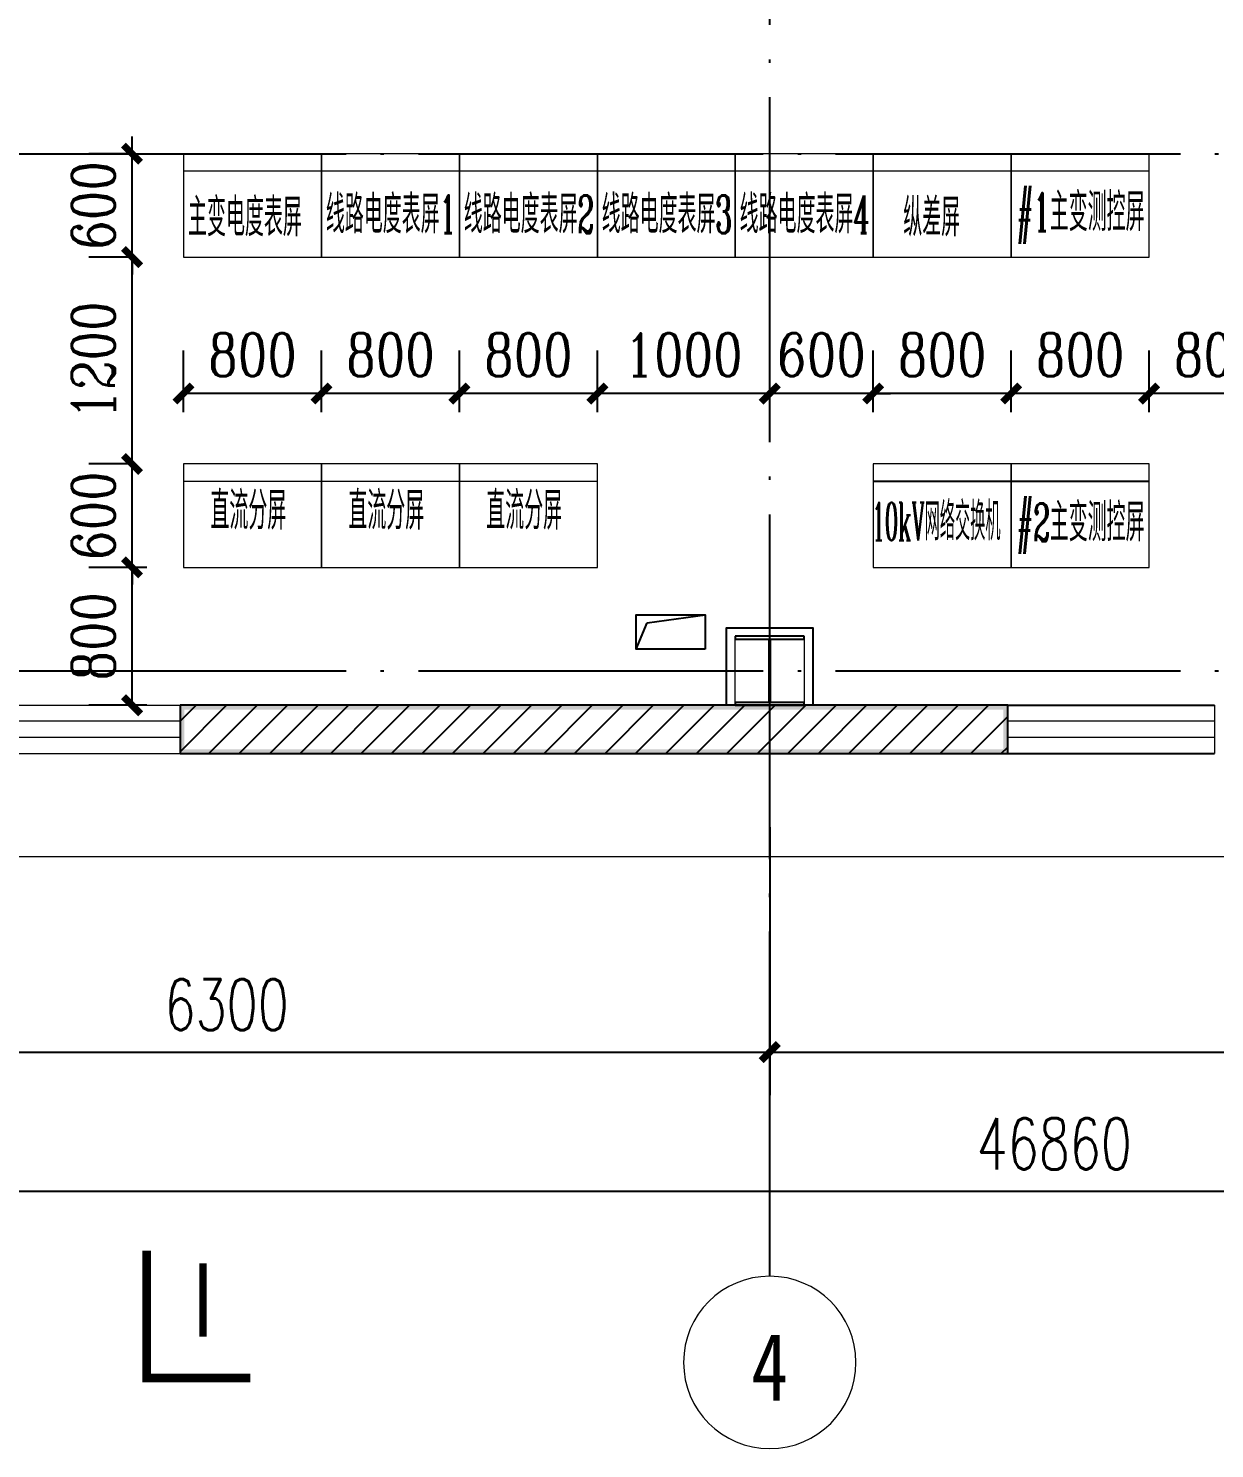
# Model space of a CAD drawing. Extents: x 3213259 to 3716512, y 332899 to 392399.
# Drawn here: x 3502183 to 3509063, y 357521 to 365760 of the extents above; entities that cross this region are included whole.
import ezdxf

# ---------------------------------------------------------------- set-up
doc = ezdxf.new("R2010")
doc.units = 0
doc.header["$LTSCALE"] = 1000
doc.header["$MEASUREMENT"] = 0
for name, pattern in [('DASH', [0.35, 0.25, -0.1]), ('DOTE', [2.42, 2, -0.2, 0.02, -0.2]), ('HIDDEN', [0.375, 0.25, -0.125])]:
    doc.linetypes.add(name, pattern=pattern)
for name, color, linetype in [('AXIS', 3, 'Continuous'), ('COLUMN', 2, 'Continuous'), ('DIM_SYMB', 3, 'Continuous'), ('DOTE', 1, 'DOTE'), ('PUB_DIM', 3, 'Continuous'), ('PUB_HATCH', 8, 'Continuous'), ('PUB_TEXT', 7, 'Continuous'), ('PUB_WALL', 9, 'Continuous'), ('sb', 6, 'Continuous'), ('WALL', 7, 'Continuous'), ('一次电缆', 7, 'Continuous'), ('电气提资', 6, 'Continuous'), ('防火外包', 12, 'Continuous')]:
    doc.layers.add(name, color=color, linetype=linetype)
for name, color, linetype, lineweight in [('JZX_ViewLine', 30, 'Continuous', 0), ('S-GRID-IDEN', 7, 'Continuous', 18), ('window', 141, 'Continuous', 5), ('电气', 41, 'Continuous', 9)]:
    doc.layers.add(name, color=color, linetype=linetype, lineweight=lineweight)
doc.styles.add('_TCH_DIM_T3', font='SIMPLEX.shx', dxfattribs={"width": 0.705882, "bigfont": 'GBCBIG'})
doc.styles.add('DIM_FONT', font='COMPLEX8.SHX', dxfattribs={"width": 0.6, "bigfont": 'HZITXT.SHX'})
doc.styles.add('HZ', font='complex8.shx', dxfattribs={"width": 0.8, "bigfont": 'hztxt.shx'})
doc.styles.add('sepd_yb2', font='sepd_gbe.shx', dxfattribs={"width": 0.8, "bigfont": 'sepd_gbc.shx'})
doc.dimstyles.new('_TCH_ARCH&&100', dxfattribs={"dimtxt": 297.5, "dimasz": 100, "dimexe": 250, "dimexo": 300, "dimgap": 126.25, "dimtad": 1, "dimdec": 0, "dimzin": 0, "dimdsep": 46, "dimtxsty": '_TCH_DIM_T3', "dimblk": 'ARCHTICK', "dimcen": 0.09, "dimclrt": 7, "dimazin": 2, "dimtfac": 1, "dimtdec": 0, "dimtix": 1, "dimtmove": 2, "dimatfit": 3, "dimfxl": 1, "dimtolj": 1, "dimtzin": 0, "dimarcsym": 0})
doc.dimstyles.new('DIMN', dxfattribs={"dimtxt": 300, "dimasz": 100, "dimexe": 250, "dimexo": 300, "dimgap": 100, "dimtad": 1, "dimdec": 0, "dimzin": 0, "dimdsep": 46, "dimtxsty": 'DIM_FONT', "dimblk": 'ARCHTICK', "dimcen": 0.09, "dimclrt": 7, "dimazin": 2, "dimtfac": 1, "dimtdec": 0, "dimtix": 1, "dimtmove": 2, "dimatfit": 3, "dimldrblk": 'ARCHTICK', "dimfxl": 1, "dimtolj": 1, "dimtzin": 0, "dimarcsym": 0})

# ---------------------------------------------------------------- blocks, each defined once
blk = doc.blocks.new('10kv2')
at = {"layer": '电气提资', "color": 6}
for p, q in [((2859940, 197475.2), (2860276.5, 197521.7)), ((2865090, 197475.2), (2865426.5, 197521.7)), ((2859876.5, 197321.7), (2859940, 197475.2)), ((2865026.5, 197321.7), (2865090, 197475.2))]:
    blk.add_line(p, q, dxfattribs=at)
for points in [[(2860276.5, 197321.7), (2859876.5, 197321.7), (2859876.5, 197521.7), (2860276.5, 197521.7)], [(2865426.5, 197321.7), (2865026.5, 197321.7), (2865026.5, 197521.7), (2865426.5, 197521.7)]]:
    blk.add_lwpolyline(points, close=True, dxfattribs=at)
blk = doc.blocks.new('_ArchTick')
at = {"color": 0, "linetype": 'ByBlock', "const_width": 0.4}
blk.add_lwpolyline([(-0.5, -0.5), (0.5, 0.5)], dxfattribs=at)
blk = doc.blocks.new('*D307')
at = {"layer": 'Defpoints', "color": 0}
for p in [(3502784.1, 365033.5), (3503082.9, 365033.5), (3503082.9, 364433.5)]:
    blk.add_point(p, dxfattribs=at)
at = {"layer": 'PUB_DIM', "color": 0, "lineweight": -2}
for p, q in [((3502784.1, 365033.5), (3502784.1, 365133.5)), ((3502782.9, 365033.5), (3502534.1, 365033.5)), ((3502784.1, 364433.5), (3502784.1, 365033.5)), ((3502782.9, 364433.5), (3502534.1, 364433.5)), ((3502784.1, 364433.5), (3502784.1, 364333.5))]:
    blk.add_line(p, q, dxfattribs=at)
at = {"layer": 'PUB_DIM', "color": 0, "lineweight": -2, "xscale": 100, "yscale": 100, "zscale": 100}
for p, rotation in [((3502784.1, 365033.5), 270), ((3502784.1, 364433.5), 90)]:
    blk.add_blockref('_ArchTick', p, dxfattribs=dict(at, rotation=rotation))
at = {"layer": 'PUB_DIM', "color": 7, "lineweight": 25, "insert": (3502559.1, 364733.5), "char_height": 250, "attachment_point": 5, "rotation": 90, "style": 'HZ'}
blk.add_mtext('\\A1;600', dxfattribs=at)
blk = doc.blocks.new('*D306')
at = {"layer": 'Defpoints', "color": 0}
for p in [(3502784.1, 364433.5), (3503082.9, 364433.5), (3503082.9, 363233.5)]:
    blk.add_point(p, dxfattribs=at)
at = {"layer": 'PUB_DIM', "color": 0, "lineweight": -2}
for p, q in [((3502782.9, 364433.5), (3502534.1, 364433.5)), ((3502784.1, 363233.5), (3502784.1, 364433.5)), ((3502782.9, 363233.5), (3502534.1, 363233.5))]:
    blk.add_line(p, q, dxfattribs=at)
at = {"layer": 'PUB_DIM', "color": 0, "lineweight": -2, "xscale": 100, "yscale": 100, "zscale": 100}
for p, rotation in [((3502784.1, 364433.5), 90), ((3502784.1, 363233.5), 270)]:
    blk.add_blockref('_ArchTick', p, dxfattribs=dict(at, rotation=rotation))
at = {"layer": 'PUB_DIM', "color": 7, "lineweight": 25, "insert": (3502559.1, 363833.5), "char_height": 250, "attachment_point": 5, "rotation": 90, "style": 'HZ'}
blk.add_mtext('\\A1;1200', dxfattribs=at)
blk = doc.blocks.new('*D305')
at = {"layer": 'Defpoints', "color": 0}
for p in [(3502784.1, 363233.5), (3503082.9, 363233.5), (3503170.2, 362633.5)]:
    blk.add_point(p, dxfattribs=at)
at = {"layer": 'PUB_DIM', "color": 0, "lineweight": -2}
for p, q in [((3502784.1, 363233.5), (3502784.1, 363333.5)), ((3502782.9, 363233.5), (3502534.1, 363233.5)), ((3502784.1, 362633.5), (3502784.1, 363233.5)), ((3502870.2, 362633.5), (3502534.1, 362633.5)), ((3502784.1, 362633.5), (3502784.1, 362533.5))]:
    blk.add_line(p, q, dxfattribs=at)
at = {"layer": 'PUB_DIM', "color": 0, "lineweight": -2, "xscale": 100, "yscale": 100, "zscale": 100}
for p, rotation in [((3502784.1, 363233.5), 270), ((3502784.1, 362633.5), 90)]:
    blk.add_blockref('_ArchTick', p, dxfattribs=dict(at, rotation=rotation))
at = {"layer": 'PUB_DIM', "color": 7, "lineweight": 25, "insert": (3502559.1, 362933.5), "char_height": 250, "attachment_point": 5, "rotation": 90, "style": 'HZ'}
blk.add_mtext('\\A1;600', dxfattribs=at)
blk = doc.blocks.new('*D304')
at = {"layer": 'Defpoints', "color": 0}
for p in [(3502784.1, 362633.5), (3503170.2, 362633.5), (3503170.2, 361833.5)]:
    blk.add_point(p, dxfattribs=at)
at = {"layer": 'PUB_DIM', "color": 0, "lineweight": -2}
for p, q in [((3502870.2, 362633.5), (3502534.1, 362633.5)), ((3502784.1, 361833.5), (3502784.1, 362633.5)), ((3502870.2, 361833.5), (3502534.1, 361833.5))]:
    blk.add_line(p, q, dxfattribs=at)
at = {"layer": 'PUB_DIM', "color": 0, "lineweight": -2, "xscale": 100, "yscale": 100, "zscale": 100}
for p, rotation in [((3502784.1, 362633.5), 90), ((3502784.1, 361833.5), 270)]:
    blk.add_blockref('_ArchTick', p, dxfattribs=dict(at, rotation=rotation))
at = {"layer": 'PUB_DIM', "color": 7, "lineweight": 25, "insert": (3502559.1, 362233.5), "char_height": 250, "attachment_point": 5, "rotation": 90, "style": 'HZ'}
blk.add_mtext('\\A1;800', dxfattribs=at)
blk = doc.blocks.new('*D303')
at = {"layer": 'Defpoints', "color": 0}
for p in [(3508682.9, 363641.8), (3508682.9, 363233.5), (3509482.9, 363233.5)]:
    blk.add_point(p, dxfattribs=at)
at = {"layer": 'PUB_DIM', "color": 0, "lineweight": -2}
for p, q in [((3508682.9, 363533.5), (3508682.9, 363891.8)), ((3509482.9, 363533.5), (3509482.9, 363891.8)), ((3509482.9, 363641.8), (3508682.9, 363641.8))]:
    blk.add_line(p, q, dxfattribs=at)
at = {"layer": 'PUB_DIM', "color": 0, "lineweight": -2, "xscale": 100, "yscale": 100, "zscale": 100, "rotation": 180}
blk.add_blockref('_ArchTick', (3508682.9, 363641.8), dxfattribs=at)
at = {"layer": 'PUB_DIM', "color": 0, "lineweight": -2, "xscale": 100, "yscale": 100, "zscale": 100}
blk.add_blockref('_ArchTick', (3509482.9, 363641.8), dxfattribs=at)
at = {"layer": 'PUB_DIM', "color": 7, "lineweight": 25, "insert": (3509082.9, 363866.8), "char_height": 250, "attachment_point": 5, "style": 'HZ'}
blk.add_mtext('\\A1;800', dxfattribs=at)
blk = doc.blocks.new('*D302')
at = {"layer": 'Defpoints', "color": 0}
for p in [(3503082.9, 363641.8), (3503082.9, 363233.5), (3503882.9, 363233.5)]:
    blk.add_point(p, dxfattribs=at)
at = {"layer": 'PUB_DIM', "color": 0, "lineweight": -2}
for p, q in [((3503082.9, 363533.5), (3503082.9, 363891.8)), ((3503882.9, 363533.5), (3503882.9, 363891.8)), ((3503882.9, 363641.8), (3503082.9, 363641.8))]:
    blk.add_line(p, q, dxfattribs=at)
at = {"layer": 'PUB_DIM', "color": 0, "lineweight": -2, "xscale": 100, "yscale": 100, "zscale": 100, "rotation": 180}
blk.add_blockref('_ArchTick', (3503082.9, 363641.8), dxfattribs=at)
at = {"layer": 'PUB_DIM', "color": 0, "lineweight": -2, "xscale": 100, "yscale": 100, "zscale": 100}
blk.add_blockref('_ArchTick', (3503882.9, 363641.8), dxfattribs=at)
at = {"layer": 'PUB_DIM', "color": 7, "lineweight": 25, "insert": (3503482.9, 363866.8), "char_height": 250, "attachment_point": 5, "style": 'HZ'}
blk.add_mtext('\\A1;800', dxfattribs=at)
blk = doc.blocks.new('*D301')
at = {"layer": 'Defpoints', "color": 0}
for p in [(3503882.9, 363641.8), (3503882.9, 363233.5), (3504682.9, 363233.5)]:
    blk.add_point(p, dxfattribs=at)
at = {"layer": 'PUB_DIM', "color": 0, "lineweight": -2}
for p, q in [((3503882.9, 363533.5), (3503882.9, 363891.8)), ((3504682.9, 363533.5), (3504682.9, 363891.8)), ((3504682.9, 363641.8), (3503882.9, 363641.8))]:
    blk.add_line(p, q, dxfattribs=at)
at = {"layer": 'PUB_DIM', "color": 0, "lineweight": -2, "xscale": 100, "yscale": 100, "zscale": 100, "rotation": 180}
blk.add_blockref('_ArchTick', (3503882.9, 363641.8), dxfattribs=at)
at = {"layer": 'PUB_DIM', "color": 0, "lineweight": -2, "xscale": 100, "yscale": 100, "zscale": 100}
blk.add_blockref('_ArchTick', (3504682.9, 363641.8), dxfattribs=at)
at = {"layer": 'PUB_DIM', "color": 7, "lineweight": 25, "insert": (3504282.9, 363866.8), "char_height": 250, "attachment_point": 5, "style": 'HZ'}
blk.add_mtext('\\A1;800', dxfattribs=at)
blk = doc.blocks.new('*D300')
at = {"layer": 'Defpoints', "color": 0}
for p in [(3504682.9, 363641.8), (3504682.9, 363233.5), (3505482.9, 363233.5)]:
    blk.add_point(p, dxfattribs=at)
at = {"layer": 'PUB_DIM', "color": 0, "lineweight": -2}
for p, q in [((3504682.9, 363533.5), (3504682.9, 363891.8)), ((3505482.9, 363533.5), (3505482.9, 363891.8)), ((3505482.9, 363641.8), (3504682.9, 363641.8))]:
    blk.add_line(p, q, dxfattribs=at)
at = {"layer": 'PUB_DIM', "color": 0, "lineweight": -2, "xscale": 100, "yscale": 100, "zscale": 100, "rotation": 180}
blk.add_blockref('_ArchTick', (3504682.9, 363641.8), dxfattribs=at)
at = {"layer": 'PUB_DIM', "color": 0, "lineweight": -2, "xscale": 100, "yscale": 100, "zscale": 100}
blk.add_blockref('_ArchTick', (3505482.9, 363641.8), dxfattribs=at)
at = {"layer": 'PUB_DIM', "color": 7, "lineweight": 25, "insert": (3505082.9, 363866.8), "char_height": 250, "attachment_point": 5, "style": 'HZ'}
blk.add_mtext('\\A1;800', dxfattribs=at)
blk = doc.blocks.new('*D299')
at = {"layer": 'Defpoints', "color": 0}
for p in [(3505482.9, 363641.8), (3505482.9, 363233.5), (3506482.9, 363233.5)]:
    blk.add_point(p, dxfattribs=at)
at = {"layer": 'PUB_DIM', "color": 0, "lineweight": -2}
for p, q in [((3505482.9, 363533.5), (3505482.9, 363891.8)), ((3506482.9, 363533.5), (3506482.9, 363891.8)), ((3506482.9, 363641.8), (3505482.9, 363641.8))]:
    blk.add_line(p, q, dxfattribs=at)
at = {"layer": 'PUB_DIM', "color": 0, "lineweight": -2, "xscale": 100, "yscale": 100, "zscale": 100, "rotation": 180}
blk.add_blockref('_ArchTick', (3505482.9, 363641.8), dxfattribs=at)
at = {"layer": 'PUB_DIM', "color": 0, "lineweight": -2, "xscale": 100, "yscale": 100, "zscale": 100}
blk.add_blockref('_ArchTick', (3506482.9, 363641.8), dxfattribs=at)
at = {"layer": 'PUB_DIM', "color": 7, "lineweight": 25, "insert": (3505982.9, 363866.8), "char_height": 250, "attachment_point": 5, "style": 'HZ'}
blk.add_mtext('\\A1;1000', dxfattribs=at)
blk = doc.blocks.new('*D298')
at = {"layer": 'Defpoints', "color": 0}
for p in [(3506482.9, 363641.8), (3506482.9, 363233.5), (3507082.9, 363233.5)]:
    blk.add_point(p, dxfattribs=at)
at = {"layer": 'PUB_DIM', "color": 0, "lineweight": -2}
for p, q in [((3506482.9, 363533.5), (3506482.9, 363891.8)), ((3507082.9, 363533.5), (3507082.9, 363891.8)), ((3506482.9, 363641.8), (3506382.9, 363641.8)), ((3507082.9, 363641.8), (3506482.9, 363641.8)), ((3507082.9, 363641.8), (3507182.9, 363641.8))]:
    blk.add_line(p, q, dxfattribs=at)
at = {"layer": 'PUB_DIM', "color": 0, "lineweight": -2, "xscale": 100, "yscale": 100, "zscale": 100}
blk.add_blockref('_ArchTick', (3506482.9, 363641.8), dxfattribs=at)
at = {"layer": 'PUB_DIM', "color": 0, "lineweight": -2, "xscale": 100, "yscale": 100, "zscale": 100, "rotation": 180}
blk.add_blockref('_ArchTick', (3507082.9, 363641.8), dxfattribs=at)
at = {"layer": 'PUB_DIM', "color": 7, "lineweight": 25, "insert": (3506782.9, 363866.8), "char_height": 250, "attachment_point": 5, "style": 'HZ'}
blk.add_mtext('\\A1;600', dxfattribs=at)
blk = doc.blocks.new('*D297')
at = {"layer": 'Defpoints', "color": 0}
for p in [(3507082.9, 363641.8), (3507082.9, 363233.5), (3507882.9, 363233.5)]:
    blk.add_point(p, dxfattribs=at)
at = {"layer": 'PUB_DIM', "color": 0, "lineweight": -2}
for p, q in [((3507082.9, 363533.5), (3507082.9, 363891.8)), ((3507882.9, 363533.5), (3507882.9, 363891.8)), ((3507882.9, 363641.8), (3507082.9, 363641.8))]:
    blk.add_line(p, q, dxfattribs=at)
at = {"layer": 'PUB_DIM', "color": 0, "lineweight": -2, "xscale": 100, "yscale": 100, "zscale": 100, "rotation": 180}
blk.add_blockref('_ArchTick', (3507082.9, 363641.8), dxfattribs=at)
at = {"layer": 'PUB_DIM', "color": 0, "lineweight": -2, "xscale": 100, "yscale": 100, "zscale": 100}
blk.add_blockref('_ArchTick', (3507882.9, 363641.8), dxfattribs=at)
at = {"layer": 'PUB_DIM', "color": 7, "lineweight": 25, "insert": (3507482.9, 363866.8), "char_height": 250, "attachment_point": 5, "style": 'HZ'}
blk.add_mtext('\\A1;800', dxfattribs=at)
blk = doc.blocks.new('*D296')
at = {"layer": 'Defpoints', "color": 0}
for p in [(3507882.9, 363641.8), (3507882.9, 363233.5), (3508682.9, 363233.5)]:
    blk.add_point(p, dxfattribs=at)
at = {"layer": 'PUB_DIM', "color": 0, "lineweight": -2}
for p, q in [((3507882.9, 363533.5), (3507882.9, 363891.8)), ((3508682.9, 363533.5), (3508682.9, 363891.8)), ((3508682.9, 363641.8), (3507882.9, 363641.8))]:
    blk.add_line(p, q, dxfattribs=at)
at = {"layer": 'PUB_DIM', "color": 0, "lineweight": -2, "xscale": 100, "yscale": 100, "zscale": 100, "rotation": 180}
blk.add_blockref('_ArchTick', (3507882.9, 363641.8), dxfattribs=at)
at = {"layer": 'PUB_DIM', "color": 0, "lineweight": -2, "xscale": 100, "yscale": 100, "zscale": 100}
blk.add_blockref('_ArchTick', (3508682.9, 363641.8), dxfattribs=at)
at = {"layer": 'PUB_DIM', "color": 7, "lineweight": 25, "insert": (3508282.9, 363866.8), "char_height": 250, "attachment_point": 5, "style": 'HZ'}
blk.add_mtext('\\A1;800', dxfattribs=at)
blk = doc.blocks.new('轴网 - M_轴线标头 - 圆-208176--3_200m层平面图')
at = {"layer": 'S-GRID-IDEN'}
blk.add_circle((0, 0), 5, dxfattribs=at)
blk = doc.blocks.new('400X400初设工字钢柱')
at = {"layer": 'COLUMN'}
for p, q in [((1414525.9, 738369.2), (1414125.9, 738369.2)), ((1414125.9, 738369.2), (1414125.9, 738353.2)), ((1414125.9, 738353.2), (1414320.9, 738353.2)), ((1414320.9, 738353.2), (1414320.9, 737985.2)), ((1414330.9, 737985.2), (1414330.9, 738353.2)), ((1414330.9, 738353.2), (1414525.9, 738353.2)), ((1414525.9, 738353.2), (1414525.9, 738369.2)), ((1414320.9, 737985.2), (1414125.9, 737985.2)), ((1414125.9, 737985.2), (1414125.9, 737969.2)), ((1414125.9, 737969.2), (1414525.9, 737969.2)), ((1414525.9, 737985.2), (1414330.9, 737985.2)), ((1414525.9, 737969.2), (1414525.9, 737985.2))]:
    blk.add_line(p, q, dxfattribs=at)
at = {"layer": 'JZX_ViewLine'}
blk.add_lwpolyline([(1414125.9, 738369.2), (1414525.9, 738369.2), (1414525.9, 737969.2), (1414125.9, 737969.2)], close=True, dxfattribs=at)
blk = doc.blocks.new('*D64')
at = {"layer": 'AXIS', "color": 0, "lineweight": -2}
for p, q in [((1896632.3, 301682.5), (1896632.3, 300595.4)), ((1943492.3, 301682.5), (1943492.3, 300595.4)), ((1896632.3, 300845.4), (1943492.3, 300845.4))]:
    blk.add_line(p, q, dxfattribs=at)
at = {"layer": 'Defpoints', "color": 0}
for p in [(1896632.3, 301982.5), (1943492.3, 301982.5), (1943492.3, 300845.4)]:
    blk.add_point(p, dxfattribs=at)
at = {"layer": 'AXIS', "color": 0, "lineweight": -2, "xscale": 100, "yscale": 100, "zscale": 100, "rotation": 180}
blk.add_blockref('_ArchTick', (1896632.3, 300845.4), dxfattribs=at)
at = {"layer": 'AXIS', "color": 0, "lineweight": -2, "xscale": 100, "yscale": 100, "zscale": 100}
blk.add_blockref('_ArchTick', (1943492.3, 300845.4), dxfattribs=at)
at = {"layer": 'AXIS', "color": 7, "insert": (1920062.3, 301120.4), "char_height": 297.5, "attachment_point": 5, "style": '_TCH_DIM_T3'}
blk.add_mtext('\\A1;46860', dxfattribs=at)
blk = doc.blocks.new('*D68')
at = {"layer": 'AXIS', "color": 0, "lineweight": -2}
for p, q in [((1912112.3, 302958), (1912112.3, 301403)), ((1918412.3, 302958), (1918412.3, 301403)), ((1912112.3, 301653), (1918412.3, 301653))]:
    blk.add_line(p, q, dxfattribs=at)
at = {"layer": 'Defpoints', "color": 0}
for p in [(1912112.3, 303258), (1918412.3, 303258), (1918412.3, 301653)]:
    blk.add_point(p, dxfattribs=at)
at = {"layer": 'AXIS', "color": 0, "lineweight": -2, "xscale": 100, "yscale": 100, "zscale": 100, "rotation": 180}
blk.add_blockref('_ArchTick', (1912112.3, 301653), dxfattribs=at)
at = {"layer": 'AXIS', "color": 0, "lineweight": -2, "xscale": 100, "yscale": 100, "zscale": 100}
blk.add_blockref('_ArchTick', (1918412.3, 301653), dxfattribs=at)
at = {"layer": 'AXIS', "color": 7, "insert": (1915262.3, 301928), "char_height": 297.5, "attachment_point": 5, "style": '_TCH_DIM_T3'}
blk.add_mtext('\\A1;6300', dxfattribs=at)
blk = doc.blocks.new('*D69')
at = {"layer": 'AXIS', "color": 0, "lineweight": -2}
for p, q in [((1918412.3, 302958), (1918412.3, 301403)), ((1924412.3, 302958), (1924412.3, 301403)), ((1918412.3, 301653), (1924412.3, 301653))]:
    blk.add_line(p, q, dxfattribs=at)
at = {"layer": 'Defpoints', "color": 0}
for p in [(1918412.3, 303258), (1924412.3, 303258), (1924412.3, 301653)]:
    blk.add_point(p, dxfattribs=at)
at = {"layer": 'AXIS', "color": 0, "lineweight": -2, "xscale": 100, "yscale": 100, "zscale": 100, "rotation": 180}
blk.add_blockref('_ArchTick', (1918412.3, 301653), dxfattribs=at)
at = {"layer": 'AXIS', "color": 0, "lineweight": -2, "xscale": 100, "yscale": 100, "zscale": 100}
blk.add_blockref('_ArchTick', (1924412.3, 301653), dxfattribs=at)
at = {"layer": 'AXIS', "color": 7, "insert": (1921412.3, 301928), "char_height": 297.5, "attachment_point": 5, "style": '_TCH_DIM_T3'}
blk.add_mtext('\\A1;6000', dxfattribs=at)
blk = doc.blocks.new('$TCHSYS$WIN2D')
for p, q in [((-0.5, 0.5), (0.5, 0.5)), ((-0.5, 0.5), (-0.5, -0.5)), ((0.5, 0.5), (0.5, -0.5)), ((0.5, 0.1667), (-0.5, 0.1667)), ((0.5, -0.1667), (-0.5, -0.1667)), ((-0.5, -0.5), (0.5, -0.5))]:
    blk.add_line(p, q)
blk = doc.blocks.new('D1')
at = {"layer": 'PUB_HATCH'}
h = blk.add_hatch(dxfattribs=at)
h.set_pattern_fill('普通砖', color=256, scale=50, style=0)
h.set_pattern_definition([(45, (-451208.51, -430878.23), (-88.388383, 88.388383), [])])
h.paths.add_polyline_path([(1919792.3, 303665.1), (1914992.3, 303665.1), (1914992.3, 303385.1), (1919792.3, 303385.1)])
at = {"layer": 'PUB_WALL'}
for points in [[(1919792.3, 303665.1), (1914992.3, 303665.1), (1915017.3, 303640.1), (1919767.3, 303640.1)], [(1914992.3, 303665.1), (1914992.3, 303385.1), (1915017.3, 303410.1), (1915017.3, 303640.1)], [(1919792.3, 303385.1), (1919792.3, 303665.1), (1919767.3, 303640.1), (1919767.3, 303410.1)], [(1914992.3, 303385.1), (1919792.3, 303385.1), (1919767.3, 303410.1), (1915017.3, 303410.1)]]:
    blk.add_hatch(color=2, dxfattribs=at).paths.add_polyline_path(points)
for p, q in [((1919792.3, 303665.1), (1920992.3, 303665.1)), ((1919792.3, 303385.1), (1920992.3, 303385.1))]:
    blk.add_line(p, q)
at = {"layer": 'DOTE'}
for p, q in [((1918412.3, 300352.3), (1918412.3, 329397.5)), ((1892174.5, 306865.1), (1948456.4, 306865.1)), ((1892174.5, 303865.1), (1948456.4, 303865.1))]:
    blk.add_line(p, q, dxfattribs=at)
at = {"layer": 'JZX_ViewLine'}
blk.add_line((1944092.3, 302785.1), (1896032.3, 302785.1), dxfattribs=at)
at = {"layer": 'WALL', "color": 2}
for p, q in [((1919792.3, 303665.1), (1914992.3, 303665.1)), ((1914992.3, 303665.1), (1914992.3, 303385.1)), ((1919792.3, 303385.1), (1919792.3, 303665.1)), ((1914992.3, 303385.1), (1919792.3, 303385.1))]:
    blk.add_line(p, q, dxfattribs=at)
at = {"layer": '防火外包'}
blk.add_lwpolyline([(1918162.3, 303665.1), (1918162.3, 304115.1), (1918662.3, 304115.1), (1918662.3, 303665.1)], dxfattribs=at)
at = {"layer": 'COLUMN'}
blk.add_blockref('400X400初设工字钢柱', (504086.4, -434304.1), dxfattribs=at)
at = {"layer": 'S-GRID-IDEN', "xscale": -99.99999999999993, "yscale": 99.99999999999993, "zscale": 99.99999999999993, "rotation": 180}
blk.add_blockref('轴网 - M_轴线标头 - 圆-208176--3_200m层平面图', (1918412.3, 299852.3), dxfattribs=at)
at = {"layer": 'window', "color": 0, "xscale": -1200, "yscale": -280, "zscale": -1200, "rotation": 180.0000000000058}
for p in [(1914392.3, 303525.1), (1920392.3, 303525.1)]:
    blk.add_blockref('$TCHSYS$WIN2D', p, dxfattribs=at)
at = {"layer": 'S-GRID-IDEN', "lineweight": 15, "insert": (1918412.1, 299630.3), "char_height": 393.182, "width": 347.943, "attachment_point": 8, "line_spacing_factor": 0.887216, "style": 'sepd_yb2'}
blk.add_mtext('\\f黑体|b0|i0|c134|p49|;4', dxfattribs=at)
at = {"layer": 'AXIS', "color": 3}
for p1, p2, distance, picture, middle in [((1912112.3, 303258), (1918412.3, 303258), -1605, '*D68', (1915262.3, 301928)), ((1918412.3, 303258), (1924412.3, 303258), -1605, '*D69', (1921412.3, 301928)), ((1896632.3, 301982.5), (1943492.3, 301982.5), -1137.2, '*D64', (1920062.3, 301120.4))]:
    dim = blk.add_aligned_dim(p1=p1, p2=p2, distance=distance, dimstyle='_TCH_ARCH&&100', dxfattribs=at)
    dim.commit()
    dim.dimension.update_dxf_attribs({"geometry": picture, "text_midpoint": middle})

msp = doc.modelspace()

# ---------------------------------------------------------------- linework, layer by layer
at = {"color": 3}
for p, q in [((3507082.905, 363133.486), (3507882.905, 363133.486)), ((3507882.905, 363133.486), (3508682.905, 363133.486))]:
    msp.add_line(p, q, dxfattribs=at)
at = {"layer": 'DIM_SYMB', "const_width": 50}
msp.add_lwpolyline([(3503469.575, 357930.85), (3502869.575, 357930.85), (3502869.575, 358669.13)], dxfattribs=at)
at = {"layer": '电气', "color": 3}
for p, q in [((3503082.905, 364933.486), (3508682.905, 364933.486)), ((3503082.905, 363133.486), (3505482.905, 363133.486)), ((3503082.905, 363133.486), (3505482.905, 363133.486))]:
    msp.add_line(p, q, dxfattribs=at)
at = {"layer": '电气', "linetype": 'DASH'}
msp.add_line((3503082.905, 364933.486), (3507082.905, 364933.486), dxfattribs=at)
at = {"layer": '电气', "color": 3}
for points in [[(3503082.905, 364433.486), (3503882.905, 364433.486), (3503882.905, 365033.486), (3503082.905, 365033.486)], [(3503882.905, 364433.486), (3504682.905, 364433.486), (3504682.905, 365033.486), (3503882.905, 365033.486)], [(3504682.905, 364433.486), (3505482.905, 364433.486), (3505482.905, 365033.486), (3504682.905, 365033.486)], [(3505482.905, 364433.486), (3506282.905, 364433.486), (3506282.905, 365033.486), (3505482.905, 365033.486)], [(3506282.905, 364433.486), (3507082.905, 364433.486), (3507082.905, 365033.486), (3506282.905, 365033.486)], [(3507082.905, 364433.486), (3507882.905, 364433.486), (3507882.905, 365033.486), (3507082.905, 365033.486)], [(3507882.905, 364433.486), (3508682.905, 364433.486), (3508682.905, 365033.486), (3507882.905, 365033.486)], [(3503082.905, 362633.486), (3503882.905, 362633.486), (3503882.905, 363233.486), (3503082.905, 363233.486)], [(3503082.905, 362633.486), (3503882.905, 362633.486), (3503882.905, 363233.486), (3503082.905, 363233.486)], [(3503882.905, 362633.486), (3504682.905, 362633.486), (3504682.905, 363233.486), (3503882.905, 363233.486)], [(3503882.905, 362633.486), (3504682.905, 362633.486), (3504682.905, 363233.486), (3503882.905, 363233.486)], [(3504682.905, 362633.486), (3505482.905, 362633.486), (3505482.905, 363233.486), (3504682.905, 363233.486)], [(3504682.905, 362633.486), (3505482.905, 362633.486), (3505482.905, 363233.486), (3504682.905, 363233.486)], [(3507082.905, 362633.486), (3507882.905, 362633.486), (3507882.905, 363233.486), (3507082.905, 363233.486)], [(3507882.905, 362633.486), (3508682.905, 362633.486), (3508682.905, 363233.486), (3507882.905, 363233.486)]]:
    msp.add_lwpolyline(points, close=True, dxfattribs=at)
at = {"layer": '电气', "color": 3, "linetype": 'DASH'}
for points in [[(3503082.905, 364433.486), (3503882.905, 364433.486), (3503882.905, 365033.486), (3503082.905, 365033.486)], [(3503882.905, 364433.486), (3504682.905, 364433.486), (3504682.905, 365033.486), (3503882.905, 365033.486)], [(3504682.905, 364433.486), (3505482.905, 364433.486), (3505482.905, 365033.486), (3504682.905, 365033.486)], [(3505482.905, 364433.486), (3506282.905, 364433.486), (3506282.905, 365033.486), (3505482.905, 365033.486)], [(3506282.905, 364433.486), (3507082.905, 364433.486), (3507082.905, 365033.486), (3506282.905, 365033.486)]]:
    msp.add_lwpolyline(points, close=True, dxfattribs=at)

# ---------------------------------------------------------------- block references
at = {"layer": 'sb', "color": 1, "linetype": 'HIDDEN', "lineweight": 25, "ltscale": 2}
msp.add_blockref('D1', (1588070.633, 58168.405), dxfattribs=at)
at = {"layer": '一次电缆', "color": 6}
msp.add_blockref('10kv2', (640681.348, 164836.75), dxfattribs=at)

# ---------------------------------------------------------------- texts
at = {"color": 3, "style": 'HZ'}
for s, width, p in [('主变电度表屏', 0.5, (3503109.065, 364554.481)), ('线路电度表屏1', 0.5, (3503908.288, 364571.524)), ('线路电度表屏2', 0.5, (3504708.288, 364571.524)), ('线路电度表屏3', 0.5, (3505508.288, 364571.524)), ('线路电度表屏4', 0.5, (3506308.288, 364571.524)), ('纵差屏', 0.5, (3507257.143, 364553.836)), ('#1主变测控屏', 0.5, (3507913.693, 364584.694)), ('直流分屏', 0.5, (3503238.604, 362852.641)), ('直流分屏', 0.5, (3504038.604, 362852.641)), ('直流分屏', 0.5, (3504838.604, 362852.641)), ('#2主变测控屏', 0.5, (3507913.693, 362784.694)), ('10kV网络交换机', 0.4, (3507075.87, 362790.106))]:
    msp.add_text(s, height=220, dxfattribs=dict(at, width=width)).set_placement(p)
at = {"layer": 'PUB_TEXT', "style": 'sepd_yb2', "width": 0.8}
msp.add_text('I', height=425, dxfattribs=at).set_placement((3503132.587, 358170.701))

# ---------------------------------------------------------------- dimensions: what is measured, and where the dimension line sits
at = {"layer": 'PUB_DIM', "lineweight": 25}
for base, p1, p2, picture, middle in [((3502784.08, 365033.486), (3503082.905, 364433.486), (3503082.905, 365033.486), '*D307', (3502559.08, 364733.486)), ((3502784.08, 364433.486), (3503082.905, 363233.486), (3503082.905, 364433.486), '*D306', (3502559.08, 363833.486)), ((3502784.08, 363233.486), (3503170.195, 362633.486), (3503082.905, 363233.486), '*D305', (3502559.08, 362933.486)), ((3502784.08, 362633.486), (3503170.195, 361833.486), (3503170.195, 362633.486), '*D304', (3502559.08, 362233.486))]:
    dim = msp.add_linear_dim(base=base, p1=p1, p2=p2, angle=90, dimstyle='DIMN', override={"dimtxt": 250, "dimtxsty": 'HZ', "dimblk": 'ArchTick'}, dxfattribs=at)
    dim.commit()
    dim.dimension.update_dxf_attribs({"geometry": picture, "text_midpoint": middle})
for base, p1, p2, picture, middle in [((3503082.905, 363641.76), (3503882.905, 363233.486), (3503082.905, 363233.486), '*D302', (3503482.905, 363866.76)), ((3503882.905, 363641.76), (3504682.905, 363233.486), (3503882.905, 363233.486), '*D301', (3504282.905, 363866.76)), ((3504682.905, 363641.76), (3505482.905, 363233.486), (3504682.905, 363233.486), '*D300', (3505082.905, 363866.76)), ((3505482.905, 363641.76), (3506482.905, 363233.486), (3505482.905, 363233.486), '*D299', (3505982.905, 363866.76)), ((3506482.905, 363641.76), (3507082.905, 363233.486), (3506482.905, 363233.486), '*D298', (3506782.905, 363866.76)), ((3507082.905, 363641.76), (3507882.905, 363233.486), (3507082.905, 363233.486), '*D297', (3507482.905, 363866.76)), ((3507882.905, 363641.76), (3508682.905, 363233.486), (3507882.905, 363233.486), '*D296', (3508282.905, 363866.76)), ((3508682.905, 363641.76), (3509482.905, 363233.486), (3508682.905, 363233.486), '*D303', (3509082.905, 363866.76))]:
    dim = msp.add_linear_dim(base=base, p1=p1, p2=p2, dimstyle='DIMN', override={"dimtxt": 250, "dimtxsty": 'HZ', "dimblk": 'ArchTick'}, dxfattribs=at)
    dim.commit()
    dim.dimension.update_dxf_attribs({"geometry": picture, "text_midpoint": middle})

doc.saveas('drawing.dxf')
